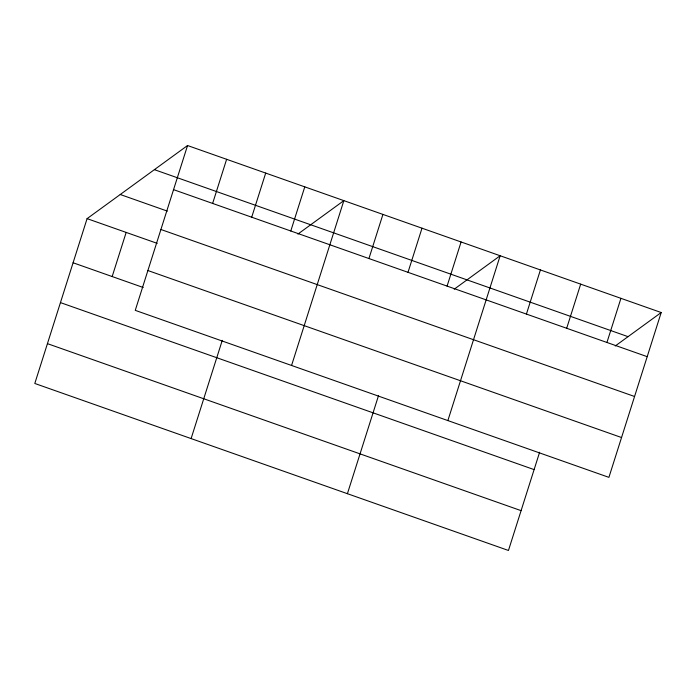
<?xml version="1.0" encoding="UTF-8"?>
<svg xmlns="http://www.w3.org/2000/svg" width="696" height="696" viewBox="0 0 696 696"><rect width="100%" height="100%" fill="white"/><g stroke="black" fill="none" stroke-linecap="round" stroke-linejoin="round"><path stroke-width="1.04" d="M187.546 145.525L135.259 310.355L608.913 477.36L661.2 312.53L187.546 145.525L87.087 218.64L34.8 383.47L508.454 550.475L539.617 452.243M112.169 276.547L126.167 232.412M212.628 203.432L226.626 159.297M251.7 217.213L265.698 173.078M191.104 438.584L222.268 340.353M290.78 230.994L304.778 186.859M291.563 365.47L343.85 200.639L297.897 234.082M368.932 258.547L382.93 214.411M408.004 272.327L422.002 228.192M347.408 493.699L378.572 395.459M447.084 286.1L461.083 241.973M447.867 420.584L500.154 255.745L454.201 289.197M526.42 314.079L540.418 269.944M566.683 328.268L580.682 284.142M606.938 342.467L620.936 298.332M615.238 345.982L661.2 312.53M154.399 169.65L628.044 336.655M173.548 189.651L647.202 356.665M120.243 194.506L167.336 211.114M160.915 229.489L634.569 396.494M87.087 218.64L157.226 243.365M147.891 270.526L621.545 437.532M73.089 262.766L143.228 287.5M60.456 302.603L534.11 469.609M47.432 343.641L521.087 510.647"/></g></svg>
